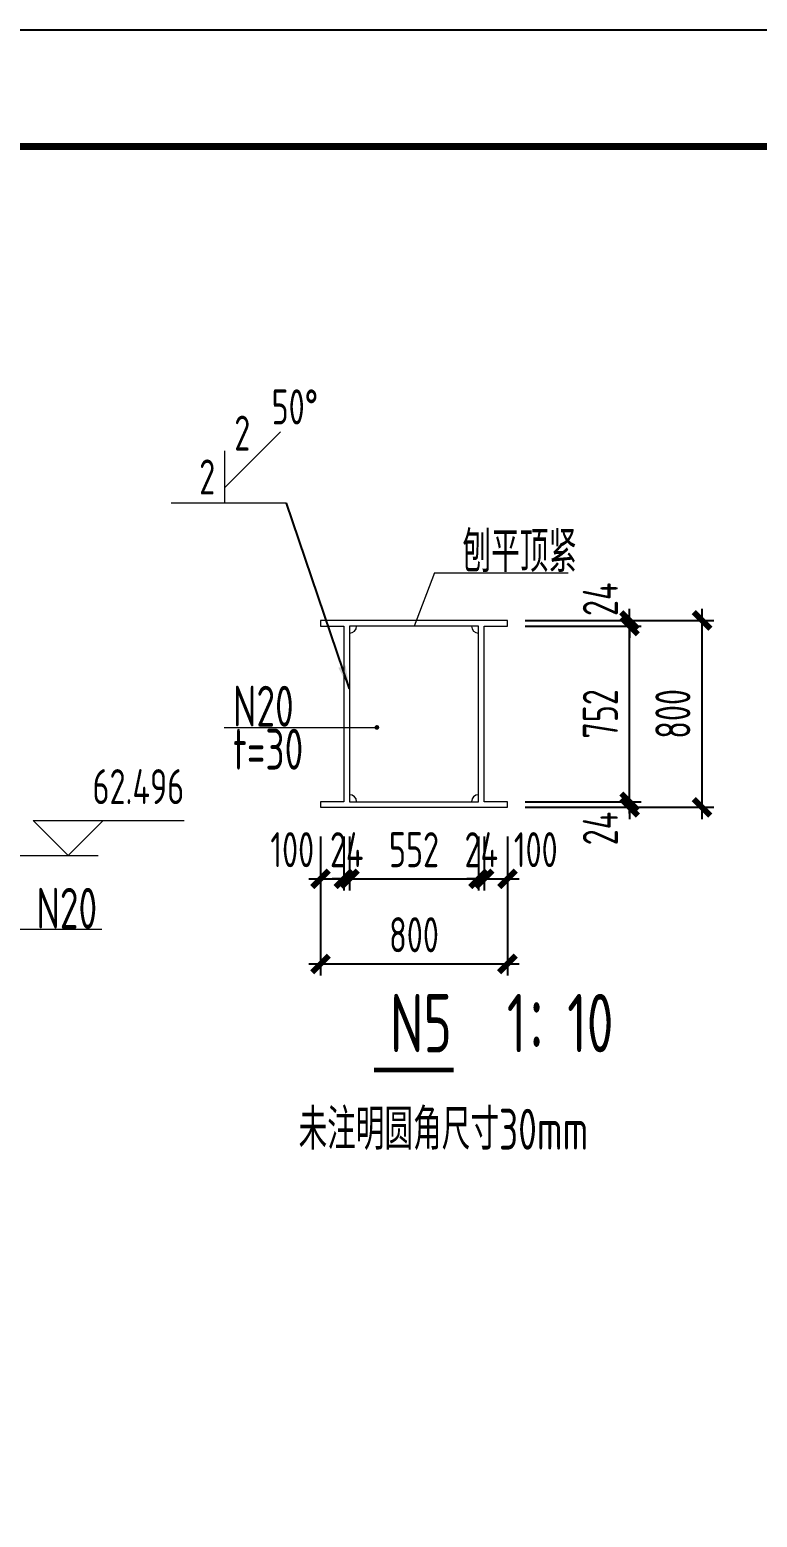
# Model space of a CAD drawing. Extents: x -2876908 to 633791, y -1383861 to 872234.
# Drawn here: x -200360 to -169230, y -1271095 to -1207416 of the extents above; entities that cross this region are included whole.
import ezdxf
from ezdxf.enums import TextEntityAlignment as Align

# ---------------------------------------------------------------- set-up
doc = ezdxf.new("R2010")
doc.units = 0
doc.header["$LTSCALE"] = 5
doc.header["$MEASUREMENT"] = 0
doc.layers.get('0').update_dxf_attribs({"linetype": 'CONTINUOUS', "lineweight": 25})
doc.layers.get('DEFPOINTS').update_dxf_attribs({"color": 35, "linetype": 'CONTINUOUS', "lineweight": 13})
for name, color, linetype, lineweight in [('1粗实线', 1, 'CONTINUOUS', 30), ('5标注', 3, 'CONTINUOUS', 15), ('6文本', 7, 'CONTINUOUS', 15), ('8轮廓线', 4, 'CONTINUOUS', 15), ('DIM', 3, 'CONTINUOUS', 0), ('HFZT', 5, 'CONTINUOUS', 15), ('REIND', 1, 'CONTINUOUS', 0), ('STXT_HF', 7, 'CONTINUOUS', 0), ('THIN', 7, 'CONTINUOUS', 0)]:
    doc.layers.add(name, color=color, linetype=linetype, lineweight=lineweight)
doc.layers.add('M_Dim', color=3, linetype='CONTINUOUS')
doc.styles.get("Standard").update_dxf_attribs({"font": '', "width": 0.7})
doc.styles.add('TSSD_Dimension', font='tssdeng.shx', dxfattribs={"width": 0.7, "bigfont": 'hztxt.shx'})
doc.styles.add('TSSD_Label', font='tssdeng.shx', dxfattribs={"width": 0.7, "bigfont": 'hztxt.shx'})
doc.styles.add('TSSD_NORM', font='tssdeng.shx', dxfattribs={"width": 0.7, "bigfont": 'hztxt.shx'})
doc.styles.get('Standard').set_extended_font_data('SimSun')
doc.dimstyles.new('TSSD_100_100', dxfattribs={"dimtxt": 300, "dimasz": 100, "dimexe": 100, "dimexo": 250, "dimgap": 100, "dimtad": 1, "dimdec": 0, "dimzin": 0, "dimdsep": 46, "dimtxsty": 'TSSD_Dimension', "dimblk": 'ARCHTICK', "dimblk1": 'ARCHTICK', "dimblk2": 'ARCHTICK', "dimcen": 0, "dimdle": 100, "dimclrt": 7, "dimadec": 0, "dimazin": 0, "dimtfac": 1, "dimtdec": 0, "dimtix": 1, "dimtmove": 2, "dimatfit": 3, "dimfxl": 1, "dimtolj": 1, "dimtzin": 0, "dimarcsym": 0})
doc.dimstyles.new('TSSD_LEADER_STYLE_200.0', dxfattribs={"dimtxt": 0.18, "dimasz": 200, "dimexe": 0.18, "dimexo": 0.0625, "dimgap": 0.09, "dimtad": 0, "dimtih": 1, "dimtoh": 1, "dimdec": 4, "dimzin": 0, "dimdsep": 46, "dimtxsty": 'Standard', "dimcen": 0.09, "dimadec": 0, "dimazin": 0, "dimtfac": 1, "dimtdec": 4, "dimtofl": 0, "dimtmove": 0, "dimatfit": 3, "dimfxl": 1, "dimtolj": 1, "dimtzin": 0, "dimarcsym": 0})

# ---------------------------------------------------------------- blocks, each defined once
blk = doc.blocks.new('施工设计图框')
at = {"color": 7, "linetype": 'Continuous'}
blk.add_lwpolyline([(-395.5, -13.5), (-395.5, 283.5), (24.5, 283.5), (24.5, -13.5), (-395.5, -13.5)], dxfattribs=at)
at = {"layer": '1粗实线', "color": 7, "linetype": 'Continuous', "const_width": 0.6}
blk.add_lwpolyline([(-370.5, -3.5), (-370.5, 273.5), (14.5, 273.5), (14.5, -3.5), (-370.5, -3.5)], dxfattribs=at)
at = {"layer": 'HFZT', "color": 2, "style": 'TSSD_NORM', "width": 0.7}
for tag, height, p in [('比例尺', 2.5, (7.25, 17.5)), ('图号', 2.5, (-20.49, 3.5)), ('日期', 2.5, (7.25, 3.5)), ('图名', 4, (-76.24, 0.75))]:
    blk.add_attdef(tag, text='', height=height, dxfattribs=at).set_placement(p, align=Align.MIDDLE)
blk = doc.blocks.new('_ArchTick')
at = {"color": 0, "linetype": 'ByBlock', "const_width": 0.5}
blk.add_lwpolyline([(-0.71, -0.71), (0.71, 0.71)], dxfattribs=at)
blk = doc.blocks.new('*D1666')
at = {"layer": 'DEFPOINTS', "color": 0, "transparency": 16777216}
for p in [(-180418, -1232704), (-171591, -1232704), (-180418, -1240704)]:
    blk.add_point(p, dxfattribs=at)
at = {"layer": 'DIM', "color": 0, "lineweight": -2, "transparency": 16777216}
for p, q in [((-179168, -1232704), (-171091, -1232704)), ((-171591, -1241204), (-171591, -1232204)), ((-179168, -1240704), (-171091, -1240704))]:
    blk.add_line(p, q, dxfattribs=at)
at = {"layer": 'DIM', "color": 0, "lineweight": -2, "transparency": 16777216, "xscale": 500, "yscale": 500, "zscale": 500}
for p, rotation in [((-171591, -1232704), 90), ((-171591, -1240704), 270)]:
    blk.add_blockref('_ArchTick', p, dxfattribs=dict(at, rotation=rotation))
at = {"layer": 'DIM', "color": 7, "transparency": 16777216, "insert": (-172841, -1236704), "char_height": 1500, "attachment_point": 5, "rotation": 90, "style": 'TSSD_Dimension'}
blk.add_mtext('\\A1;800', dxfattribs=at)
blk = doc.blocks.new('*D1667')
at = {"layer": 'DEFPOINTS', "color": 0, "transparency": 16777216}
for p in [(-180418, -1240464), (-180418, -1240704), (-174694, -1240464)]:
    blk.add_point(p, dxfattribs=at)
at = {"layer": 'DIM', "color": 0, "lineweight": -2, "transparency": 16777216}
for p, q in [((-174694, -1240464), (-174694, -1239964)), ((-179168, -1240464), (-174194, -1240464)), ((-179168, -1240704), (-174194, -1240704)), ((-174694, -1240704), (-174694, -1240464)), ((-174694, -1240704), (-174694, -1241204))]:
    blk.add_line(p, q, dxfattribs=at)
at = {"layer": 'DIM', "color": 0, "lineweight": -2, "transparency": 16777216, "xscale": 500, "yscale": 500, "zscale": 500}
for p, rotation in [((-174694, -1240464), 270), ((-174694, -1240704), 90)]:
    blk.add_blockref('_ArchTick', p, dxfattribs=dict(at, rotation=rotation))
at = {"layer": 'DIM', "color": 7, "transparency": 16777216, "insert": (-175944, -1241610), "char_height": 1500, "attachment_point": 5, "rotation": 90, "style": 'TSSD_Dimension'}
blk.add_mtext('\\A1;24', dxfattribs=at)
blk = doc.blocks.new('*D1668')
at = {"layer": 'DEFPOINTS', "color": 0, "transparency": 16777216}
for p in [(-180418, -1232944), (-174694, -1232944), (-180418, -1240464)]:
    blk.add_point(p, dxfattribs=at)
at = {"layer": 'DIM', "color": 0, "lineweight": -2, "transparency": 16777216}
for p, q in [((-174694, -1240964), (-174694, -1232444)), ((-179168, -1232944), (-174194, -1232944)), ((-179168, -1240464), (-174194, -1240464))]:
    blk.add_line(p, q, dxfattribs=at)
at = {"layer": 'DIM', "color": 0, "lineweight": -2, "transparency": 16777216, "xscale": 500, "yscale": 500, "zscale": 500}
for p, rotation in [((-174694, -1232944), 90), ((-174694, -1240464), 270)]:
    blk.add_blockref('_ArchTick', p, dxfattribs=dict(at, rotation=rotation))
at = {"layer": 'DIM', "color": 7, "transparency": 16777216, "insert": (-175944, -1236704), "char_height": 1500, "attachment_point": 5, "rotation": 90, "style": 'TSSD_Dimension'}
blk.add_mtext('\\A1;752', dxfattribs=at)
blk = doc.blocks.new('*D1669')
at = {"layer": 'DEFPOINTS', "color": 0, "transparency": 16777216}
for p in [(-180418, -1232704), (-174694, -1232704), (-180418, -1232944)]:
    blk.add_point(p, dxfattribs=at)
at = {"layer": 'DIM', "color": 0, "lineweight": -2, "transparency": 16777216}
for p, q in [((-179168, -1232704), (-174194, -1232704)), ((-174694, -1232704), (-174694, -1232204)), ((-174694, -1232944), (-174694, -1232704)), ((-179168, -1232944), (-174194, -1232944)), ((-174694, -1232944), (-174694, -1233444))]:
    blk.add_line(p, q, dxfattribs=at)
at = {"layer": 'DIM', "color": 0, "lineweight": -2, "transparency": 16777216, "xscale": 500, "yscale": 500, "zscale": 500}
for p, rotation in [((-174694, -1232704), 270), ((-174694, -1232944), 90)]:
    blk.add_blockref('_ArchTick', p, dxfattribs=dict(at, rotation=rotation))
at = {"layer": 'DIM', "color": 7, "transparency": 16777216, "insert": (-175944, -1231797), "char_height": 1500, "attachment_point": 5, "rotation": 90, "style": 'TSSD_Dimension'}
blk.add_mtext('\\A1;24', dxfattribs=at)
blk = doc.blocks.new('*D1670')
at = {"layer": 'DEFPOINTS', "color": 0, "transparency": 16777216}
for p in [(-187918, -1240704), (-179918, -1240704), (-179918, -1247409)]:
    blk.add_point(p, dxfattribs=at)
at = {"layer": 'DIM', "color": 0, "lineweight": -2, "transparency": 16777216}
for p, q in [((-187918, -1241954), (-187918, -1247909)), ((-179918, -1241954), (-179918, -1247909)), ((-188418, -1247409), (-179418, -1247409))]:
    blk.add_line(p, q, dxfattribs=at)
at = {"layer": 'DIM', "color": 0, "lineweight": -2, "transparency": 16777216, "xscale": 500, "yscale": 500, "zscale": 500, "rotation": 180}
blk.add_blockref('_ArchTick', (-187918, -1247409), dxfattribs=at)
at = {"layer": 'DIM', "color": 0, "lineweight": -2, "transparency": 16777216, "xscale": 500, "yscale": 500, "zscale": 500}
blk.add_blockref('_ArchTick', (-179918, -1247409), dxfattribs=at)
at = {"layer": 'DIM', "color": 7, "transparency": 16777216, "insert": (-183918, -1246159), "char_height": 1500, "attachment_point": 5, "style": 'TSSD_Dimension'}
blk.add_mtext('\\A1;800', dxfattribs=at)
blk = doc.blocks.new('*D1671')
at = {"layer": 'DEFPOINTS', "color": 0, "transparency": 16777216}
for p in [(-187918, -1240704), (-186918, -1240704), (-186918, -1243766)]:
    blk.add_point(p, dxfattribs=at)
at = {"layer": 'DIM', "color": 0, "lineweight": -2, "transparency": 16777216}
for p, q in [((-187918, -1241954), (-187918, -1244266)), ((-186918, -1241954), (-186918, -1244266)), ((-188418, -1243766), (-186418, -1243766))]:
    blk.add_line(p, q, dxfattribs=at)
at = {"layer": 'DIM', "color": 0, "lineweight": -2, "transparency": 16777216, "xscale": 500, "yscale": 500, "zscale": 500, "rotation": 180}
blk.add_blockref('_ArchTick', (-187918, -1243766), dxfattribs=at)
at = {"layer": 'DIM', "color": 0, "lineweight": -2, "transparency": 16777216, "xscale": 500, "yscale": 500, "zscale": 500}
blk.add_blockref('_ArchTick', (-186918, -1243766), dxfattribs=at)
at = {"layer": 'DIM', "color": 7, "transparency": 16777216, "insert": (-189127, -1242516), "char_height": 1500, "attachment_point": 5, "style": 'TSSD_Dimension'}
blk.add_mtext('\\A1;100', dxfattribs=at)
blk = doc.blocks.new('*D1672')
at = {"layer": 'DEFPOINTS', "color": 0, "transparency": 16777216}
for p in [(-186918, -1240704), (-186678, -1240704), (-186678, -1243766)]:
    blk.add_point(p, dxfattribs=at)
at = {"layer": 'DIM', "color": 0, "lineweight": -2, "transparency": 16777216}
for p, q in [((-186918, -1241954), (-186918, -1244266)), ((-186678, -1241954), (-186678, -1244266)), ((-186918, -1243766), (-187418, -1243766)), ((-186918, -1243766), (-186678, -1243766)), ((-186678, -1243766), (-186178, -1243766))]:
    blk.add_line(p, q, dxfattribs=at)
at = {"layer": 'DIM', "color": 0, "lineweight": -2, "transparency": 16777216, "xscale": 500, "yscale": 500, "zscale": 500}
blk.add_blockref('_ArchTick', (-186918, -1243766), dxfattribs=at)
at = {"layer": 'DIM', "color": 0, "lineweight": -2, "transparency": 16777216, "xscale": 500, "yscale": 500, "zscale": 500, "rotation": 180}
blk.add_blockref('_ArchTick', (-186678, -1243766), dxfattribs=at)
at = {"layer": 'DIM', "color": 7, "transparency": 16777216, "insert": (-186798, -1242516), "char_height": 1500, "attachment_point": 5, "style": 'TSSD_Dimension'}
blk.add_mtext('\\A1;24', dxfattribs=at)
blk = doc.blocks.new('*D1673')
at = {"layer": 'DEFPOINTS', "color": 0, "transparency": 16777216}
for p in [(-186678, -1240704), (-181158, -1240704), (-181158, -1243766)]:
    blk.add_point(p, dxfattribs=at)
at = {"layer": 'DIM', "color": 0, "lineweight": -2, "transparency": 16777216}
for p, q in [((-186678, -1241954), (-186678, -1244266)), ((-181158, -1241954), (-181158, -1244266)), ((-187178, -1243766), (-180658, -1243766))]:
    blk.add_line(p, q, dxfattribs=at)
at = {"layer": 'DIM', "color": 0, "lineweight": -2, "transparency": 16777216, "xscale": 500, "yscale": 500, "zscale": 500, "rotation": 180}
blk.add_blockref('_ArchTick', (-186678, -1243766), dxfattribs=at)
at = {"layer": 'DIM', "color": 0, "lineweight": -2, "transparency": 16777216, "xscale": 500, "yscale": 500, "zscale": 500}
blk.add_blockref('_ArchTick', (-181158, -1243766), dxfattribs=at)
at = {"layer": 'DIM', "color": 7, "transparency": 16777216, "insert": (-183918, -1242516), "char_height": 1500, "attachment_point": 5, "style": 'TSSD_Dimension'}
blk.add_mtext('\\A1;552', dxfattribs=at)
blk = doc.blocks.new('*D1674')
at = {"layer": 'DEFPOINTS', "color": 0, "transparency": 16777216}
for p in [(-181158, -1240704), (-180918, -1240704), (-180918, -1243766)]:
    blk.add_point(p, dxfattribs=at)
at = {"layer": 'DIM', "color": 0, "lineweight": -2, "transparency": 16777216}
for p, q in [((-181158, -1241954), (-181158, -1244266)), ((-180918, -1241954), (-180918, -1244266)), ((-181158, -1243766), (-181658, -1243766)), ((-181158, -1243766), (-180918, -1243766)), ((-180918, -1243766), (-180418, -1243766))]:
    blk.add_line(p, q, dxfattribs=at)
at = {"layer": 'DIM', "color": 0, "lineweight": -2, "transparency": 16777216, "xscale": 500, "yscale": 500, "zscale": 500}
blk.add_blockref('_ArchTick', (-181158, -1243766), dxfattribs=at)
at = {"layer": 'DIM', "color": 0, "lineweight": -2, "transparency": 16777216, "xscale": 500, "yscale": 500, "zscale": 500, "rotation": 180}
blk.add_blockref('_ArchTick', (-180918, -1243766), dxfattribs=at)
at = {"layer": 'DIM', "color": 7, "transparency": 16777216, "insert": (-181038, -1242516), "char_height": 1500, "attachment_point": 5, "style": 'TSSD_Dimension'}
blk.add_mtext('\\A1;24', dxfattribs=at)
blk = doc.blocks.new('*D1675')
at = {"layer": 'DEFPOINTS', "color": 0, "transparency": 16777216}
for p in [(-180918, -1240704), (-179918, -1240704), (-179918, -1243766)]:
    blk.add_point(p, dxfattribs=at)
at = {"layer": 'DIM', "color": 0, "lineweight": -2, "transparency": 16777216}
for p, q in [((-180918, -1241954), (-180918, -1244266)), ((-179918, -1241954), (-179918, -1244266)), ((-181418, -1243766), (-179418, -1243766))]:
    blk.add_line(p, q, dxfattribs=at)
at = {"layer": 'DIM', "color": 0, "lineweight": -2, "transparency": 16777216, "xscale": 500, "yscale": 500, "zscale": 500, "rotation": 180}
blk.add_blockref('_ArchTick', (-180918, -1243766), dxfattribs=at)
at = {"layer": 'DIM', "color": 0, "lineweight": -2, "transparency": 16777216, "xscale": 500, "yscale": 500, "zscale": 500}
blk.add_blockref('_ArchTick', (-179918, -1243766), dxfattribs=at)
at = {"layer": 'DIM', "color": 7, "transparency": 16777216, "insert": (-178708, -1242516), "char_height": 1500, "attachment_point": 5, "style": 'TSSD_Dimension'}
blk.add_mtext('\\A1;100', dxfattribs=at)
blk = doc.blocks.new('_WELD008')
at = {"color": 0, "linetype": 'ByBlock'}
for p, q in [((0, 0.3), (1.061, 1.361)), ((0, 0), (0, 1))]:
    blk.add_line(p, q, dxfattribs=at)
for tag, p in [('C', (1.286, 1.416)), ('B', (0.288, 0.856)), ('A', (-0.303, -0.009))]:
    blk.add_attdef(tag, text='', height=0.8, dxfattribs=at).set_placement(p, align=Align.CENTER)

msp = doc.modelspace()

# ---------------------------------------------------------------- linework, layer by layer
at = {"layer": '5标注'}
for p, q in [((-183043.173, -1230671.21), (-183917.587, -1232943.573)), ((-183043.173, -1230671.21), (-177324.86, -1230671.21)), ((-192035.797, -1237283.334), (-185506.691, -1237283.334)), ((-269912.553, -1245903.921), (-197275.438, -1245916.29))]:
    msp.add_line(p, q, dxfattribs=at)
at = {"layer": '8轮廓线'}
for points in [[(-187917.587, -1240703.573), (-179917.587, -1240703.573), (-179917.587, -1240463.573), (-180917.587, -1240463.573), (-180917.587, -1232943.573), (-179917.587, -1232943.573), (-179917.587, -1232703.573), (-187917.587, -1232703.573), (-187917.587, -1232943.573), (-186917.587, -1232943.573), (-186917.587, -1240463.573), (-187917.587, -1240463.573)], [(-186677.587, -1240463.573), (-181157.587, -1240463.573), (-181157.587, -1232943.573), (-186677.587, -1232943.573)]]:
    msp.add_lwpolyline(points, close=True, dxfattribs=at)
for centre, start, end in [((-186674.329, -1232943.573), 270, 0), ((-181157.587, -1232943.573), 180, 270), ((-186674.329, -1240463.573), 0, 90), ((-181157.587, -1240463.573), 90, 180)]:
    msp.add_arc(centre, 300, start, end, dxfattribs=at)
at = {"layer": 'M_Dim'}
msp.add_lwpolyline([(-185631.596, -1251944.485, 200, 200, 0), (-182220.638, -1251944.485, 200, 200, 0)], format="xyseb", dxfattribs=at)
at = {"layer": 'REIND', "const_width": 100}
msp.add_lwpolyline([(-185556.691, -1237283.334, 1), (-185456.691, -1237283.334, 1)], format="xyb", close=True, dxfattribs=at)
at = {"layer": 'STXT_HF'}
msp.add_line((-189374.392, -1227685.677), (-194310.707, -1227685.677), dxfattribs=at)
at = {"layer": 'THIN'}
for p, q in [((-198718.443, -1242767.468), (-200218.443, -1241267.468)), ((-200218.443, -1241267.468), (-197218.443, -1241267.468)), ((-198718.443, -1242767.468), (-197218.443, -1241267.468)), ((-197218.443, -1241267.468), (-193752.097, -1241267.468)), ((-201597.808, -1242767.468), (-197426.368, -1242767.468))]:
    msp.add_line(p, q, dxfattribs=at)

# ---------------------------------------------------------------- block references
at = {"xscale": 500, "yscale": 500, "zscale": 500}
msp.add_blockref('施工设计图框', (-103755.229, -1349166.468), dxfattribs=at)
at = {"layer": 'STXT_HF'}
ref = msp.add_blockref('_WELD008', (-192016.933, -1227685.677), dxfattribs=dict(at, xscale=2250, yscale=2250, zscale=2250))
ref.add_attrib('2', '2', dxfattribs={"height": 1500, "style": 'TSSD_Label', "width": 0.7}).set_placement((-191266.933, -1224685.677), align=Align.MIDDLE_CENTER)
ref.add_attrib('2', '2', dxfattribs={"height": 1500, "style": 'TSSD_Label', "width": 0.7}).set_placement((-192766.933, -1226560.677), align=Align.MIDDLE_CENTER)
ref.add_attrib('50%%d', '50%%d', dxfattribs={"height": 1500, "style": 'TSSD_Label', "width": 0.7}).set_placement((-189016.933, -1223560.677), align=Align.MIDDLE_CENTER)

# ---------------------------------------------------------------- texts
at = {"layer": '5标注', "color": 7, "style": 'TSSD_NORM', "width": 0.7}
msp.add_text('未注明圆角尺寸30mm', height=1750, dxfattribs=at).set_placement((-182659.327, -1254398.079), align=Align.MIDDLE)
at = {"layer": '5标注', "color": 7, "char_height": 1750, "attachment_point": 7, "style": 'TSSD_NORM'}
for s, insert in [('刨平顶紧', (-181842.545, -1230638.71)), ('N20', (-191666.047, -1237250.834)), ('t=30', (-191666.047, -1239091.198)), ('N20', (-200078.193, -1245903.921))]:
    msp.add_mtext(s, dxfattribs=dict(at, insert=insert))
at = {"layer": '6文本', "style": 'TSSD_NORM', "width": 0.7}
for s, p in [('N5', (-183621.161, -1249941.279)), ('1：10', (-177664.767, -1249941.279))]:
    msp.add_text(s, height=2500, dxfattribs=at).set_placement(p, align=Align.MIDDLE)
at = {"layer": 'DIM', "color": 7, "style": 'TSSD_Dimension', "width": 0.7}
msp.add_text('62.496', height=1500, dxfattribs=at).set_placement((-193752.097, -1241017.468), align=Align.BOTTOM_RIGHT)

# ---------------------------------------------------------------- dimensions: what is measured, and where the dimension line sits
at = {"layer": 'DIM'}
for base, p1, p2, picture, middle in [((-174693.72, -1232703.573), (-180417.587, -1232943.573), (-180417.587, -1232703.573), '*D1669', (-175943.72, -1231796.843)), ((-174693.72, -1240463.573), (-180417.587, -1240703.573), (-180417.587, -1240463.573), '*D1667', (-175943.72, -1241610.304))]:
    dim = msp.add_linear_dim(base=base, p1=p1, p2=p2, angle=90, dimstyle='TSSD_100_100', override={"dimtxt": 1500, "dimasz": 500, "dimexe": 500, "dimexo": 1250, "dimgap": 500, "dimlfac": 0.1, "dimdle": 500}, dxfattribs=at)
    dim.commit()
    dim.dimension.update_dxf_attribs({"geometry": picture, "text_midpoint": middle, "dimtype": 160})
for base, p1, p2, picture, middle in [((-171590.907, -1232703.573), (-180417.587, -1240703.573), (-180417.587, -1232703.573), '*D1666', (-172840.907, -1236703.573)), ((-174693.72, -1232943.573), (-180417.587, -1240463.573), (-180417.587, -1232943.573), '*D1668', (-175943.72, -1236703.573))]:
    dim = msp.add_linear_dim(base=base, p1=p1, p2=p2, angle=90, dimstyle='TSSD_100_100', override={"dimtxt": 1500, "dimasz": 500, "dimexe": 500, "dimexo": 1250, "dimgap": 500, "dimlfac": 0.1, "dimdle": 500}, dxfattribs=at)
    dim.commit()
    dim.dimension.update_dxf_attribs({"geometry": picture, "text_midpoint": middle})
for base, p1, p2, picture, middle in [((-186917.587, -1243766.01), (-187917.587, -1240703.573), (-186917.587, -1240703.573), '*D1671', (-189127.202, -1242516.01)), ((-179917.587, -1243766.01), (-180917.587, -1240703.573), (-179917.587, -1240703.573), '*D1675', (-178707.971, -1242516.01))]:
    dim = msp.add_linear_dim(base=base, p1=p1, p2=p2, dimstyle='TSSD_100_100', override={"dimtxt": 1500, "dimasz": 500, "dimexe": 500, "dimexo": 1250, "dimgap": 500, "dimlfac": 0.1, "dimdle": 500}, dxfattribs=at)
    dim.commit()
    dim.dimension.update_dxf_attribs({"geometry": picture, "text_midpoint": middle, "dimtype": 160})
for base, p1, p2, picture, middle in [((-179917.587, -1247409.103), (-187917.587, -1240703.573), (-179917.587, -1240703.573), '*D1670', (-183917.587, -1246159.103)), ((-186677.587, -1243766.01), (-186917.587, -1240703.573), (-186677.587, -1240703.573), '*D1672', (-186797.587, -1242516.01)), ((-181157.587, -1243766.01), (-186677.587, -1240703.573), (-181157.587, -1240703.573), '*D1673', (-183917.587, -1242516.01)), ((-180917.587, -1243766.01), (-181157.587, -1240703.573), (-180917.587, -1240703.573), '*D1674', (-181037.587, -1242516.01))]:
    dim = msp.add_linear_dim(base=base, p1=p1, p2=p2, dimstyle='TSSD_100_100', override={"dimtxt": 1500, "dimasz": 500, "dimexe": 500, "dimexo": 1250, "dimgap": 500, "dimlfac": 0.1, "dimdle": 500}, dxfattribs=at)
    dim.commit()
    dim.dimension.update_dxf_attribs({"geometry": picture, "text_midpoint": middle})

# ---------------------------------------------------------------- leaders
at = {"layer": 'STXT_HF'}
msp.add_leader([(-186677.587, -1235625.453), (-189374.392, -1227685.677)], dimstyle='TSSD_LEADER_STYLE_200.0', override={"dimasz": 1000}, dxfattribs=at)

doc.saveas('drawing.dxf')
